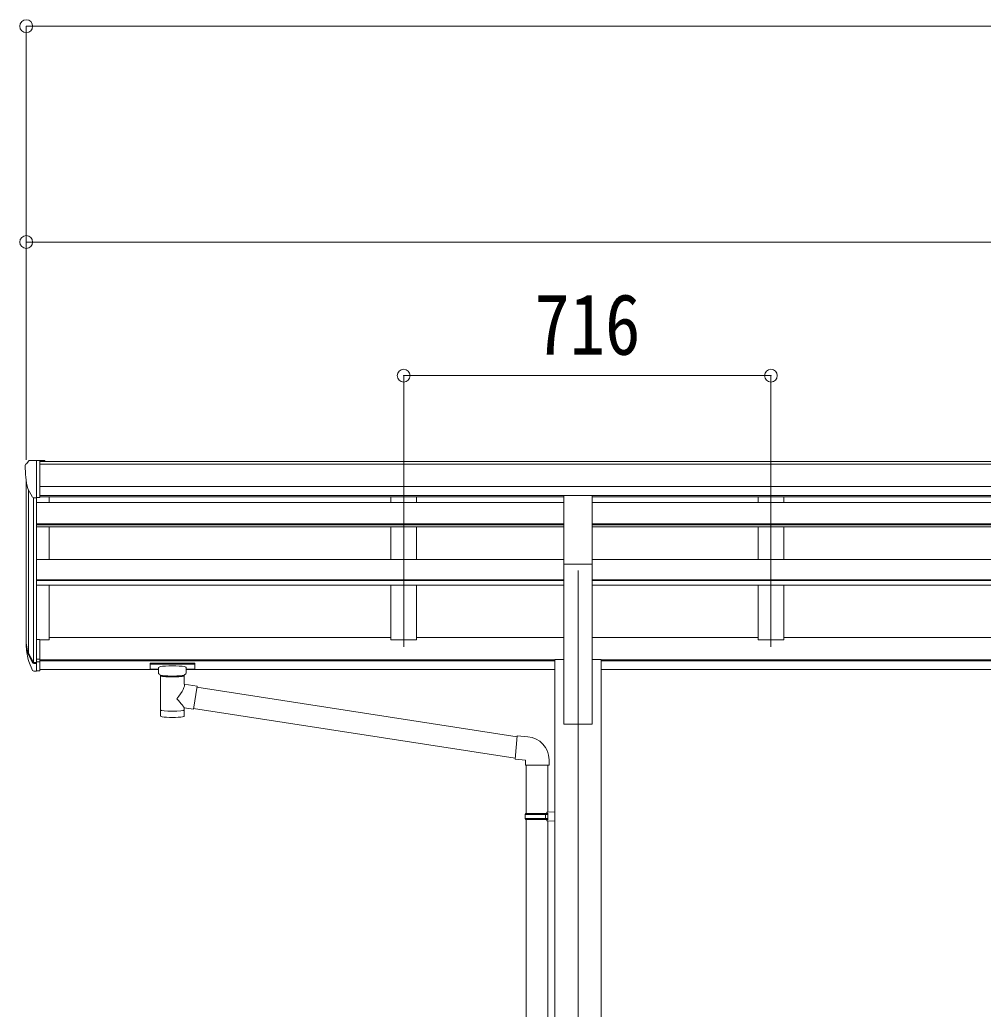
# Model space of a CAD drawing. Units: millimetres at full size; details may follow other scales. Extents: x -6988 to 7066, y -4877 to 4823.
# Drawn here: x -1496 to 382, y -488 to 1442 of the extents above; entities that cross this region are included whole.
import ezdxf
from ezdxf.enums import TextEntityAlignment as Align

# ---------------------------------------------------------------- set-up
doc = ezdxf.new("R2010")
doc.units = ezdxf.units.MM
doc.header["$LTSCALE"] = 25
doc.header["$PDMODE"] = 32
doc.header["$PDSIZE"] = 25
for name, color, linetype, lineweight in [('0-1_本体', 4, 'Continuous', 9), ('0-2_部品', 7, 'Continuous', 9), ('0-8_PARTS2', 2, 'Continuous', 9), ('0-A_寸法', 6, 'Continuous', 9), ('0-B_EXTLINE', 6, 'Continuous', 9)]:
    doc.layers.add(name, color=color, linetype=linetype, lineweight=lineweight)
doc.styles.add('ＭＳ ゴシック', font='')
doc.styles.get('ＭＳ ゴシック').set_extended_font_data('MS Gothic')

msp = doc.modelspace()

# ---------------------------------------------------------------- linework, layer by layer
at = {"layer": '0-1_本体'}
for p, q in [((-1457.13, 581.11), (3541.87, 581.11)), ((-1457.13, 575.77), (3541.87, 575.77)), ((-1483.63, 231.6), (-1483.63, 544.36)), ((-1479.35, 525.56), (-1479.35, 207.33)), ((-1457.13, 532.24), (3541.87, 532.24)), ((-1469.63, 510.21), (-1469.63, 189.33)), ((-1463.63, 509.73), (-1463.63, 233.77)), ((-1457.13, 514.57), (3541.87, 514.57)), ((-435.13, 512.19), (-1457.13, 512.19)), ((-1438.63, 500.94), (-1438.63, 512.19)), ((-772.63, 512.13), (-772.63, 500.94)), ((-722.63, 512.13), (-722.63, 500.94)), ((-380.13, 512.19), (2464.87, 512.19)), ((-56.63, 512.13), (-56.63, 500.94)), ((-6.63, 512.13), (-6.63, 500.94)), ((-435.13, 500.94), (-1463.63, 500.94)), ((-380.13, 500.94), (2464.87, 500.94)), ((-435.13, 459.01), (-1463.63, 459.01)), ((-435.13, 457.51), (-1463.63, 457.51)), ((-435.13, 453.31), (-1463.63, 453.31)), ((-1438.63, 389.58), (-1438.63, 453.31)), ((-772.63, 453.31), (-772.63, 389.58)), ((-722.63, 453.31), (-722.63, 389.58)), ((-380.13, 459.01), (2464.87, 459.01)), ((-380.13, 457.51), (2464.87, 457.51)), ((-380.13, 453.31), (2464.87, 453.31)), ((-56.63, 453.31), (-56.63, 389.58)), ((-6.63, 453.31), (-6.63, 389.58)), ((-435.14, 389.58), (-1463.63, 389.58)), ((-380.12, 389.58), (2464.88, 389.58)), ((-435.13, 385.26), (-435.13, 68.47)), ((-380.13, 68.47), (-380.13, 385.26)), ((-435.13, 350.14), (-1463.63, 350.14)), ((-435.13, 348.66), (-1463.63, 348.66)), ((-380.13, 350.14), (2464.87, 350.14)), ((-380.13, 348.66), (2464.87, 348.66)), ((-435.13, 339.41), (-1463.63, 339.41)), ((-1438.63, 232.94), (-1438.63, 339.41)), ((-772.63, 339.41), (-772.63, 232.92)), ((-722.63, 339.41), (-722.63, 232.92)), ((-380.13, 339.41), (2464.87, 339.41)), ((-56.63, 339.41), (-56.63, 232.92)), ((-6.63, 339.41), (-6.63, 232.92)), ((-1457.13, 232.94), (-1438.63, 232.94)), ((-1438.63, 237.74), (-772.63, 237.74)), ((-772.63, 232.92), (-722.63, 232.92)), ((-722.63, 237.74), (-435.13, 237.74)), ((-380.13, 237.74), (-56.63, 237.74)), ((-56.63, 232.92), (-6.63, 232.92)), ((-6.63, 237.74), (659.37, 237.74)), ((-1457.13, 193.65), (-452.63, 193.65)), ((-452.63, 194.85), (-452.63, -1492.54)), ((-452.63, 194.85), (-435.13, 194.85)), ((-380.13, 194.85), (-362.63, 194.85)), ((-362.63, 194.85), (-362.63, -1492.54)), ((-362.63, 193.65), (2447.17, 193.65)), ((-1457.13, 192.25), (-452.63, 192.25)), ((-1457.13, 174.88), (-1225.63, 174.88)), ((-1171.63, 174.88), (-452.63, 174.88)), ((-362.63, 192.25), (2447.17, 192.25)), ((-362.63, 174.88), (2447.17, 174.88)), ((-435.13, 68.47), (-380.13, 68.47))]:
    msp.add_line(p, q, dxfattribs=at)
at = {"layer": '0-2_部品'}
for p, q in [((-1478.72, 582.15), (-1482.79, 576.35)), ((-1475.63, 582.72), (-1477.96, 582.58)), ((-1475.63, 582.72), (-1457.13, 582.72)), ((-1463.63, 509.74), (-1463.63, 582.72)), ((-1457.13, 582.72), (-1447.13, 582.63)), ((-1457.13, 510.74), (-1457.13, 582.72)), ((-1447.13, 581.12), (-1447.13, 582.63)), ((-1485.63, 573.35), (-1485.63, 572.72)), ((-1471.26, 511.55), (-1480.53, 527.61)), ((-1463.63, 509.74), (-1468.84, 510.05)), ((-1457.13, 510.74), (-1463.63, 510.74)), ((-435.13, 514.28), (-380.13, 514.28)), ((-435.13, 380.77), (-435.13, 514.28)), ((-380.13, 380.77), (-380.13, 514.28)), ((-435.13, 380.77), (-380.13, 380.77)), ((-1463.63, 233.77), (-1463.63, 171.89)), ((-1457.13, 233.77), (-1463.63, 233.77)), ((-1457.13, 233.77), (-1457.13, 172.71)), ((-1481.24, 207.73), (-1471.08, 188.56)), ((-1470.06, 189.81), (-1479.82, 208.22)), ((-1457.13, 195.46), (-1463.63, 195.46)), ((-1478.65, 190.87), (-1471.08, 173.39)), ((-1463.63, 189.06), (-1468.77, 189.06)), ((-1463.63, 187.06), (-1468.48, 187.06)), ((-1457.13, 190.06), (-1463.63, 190.06)), ((-1242.13, 186.99), (-1242.13, 176.23)), ((-1242.13, 186.8), (-1242.13, 185.26)), ((-1240.13, 187.66), (-1157.13, 187.66)), ((-1240.13, 185.48), (-1157.13, 185.48)), ((-1240.13, 175.57), (-1225.63, 175.57)), ((-1225.63, 168.76), (-1225.63, 179.04)), ((-1171.63, 168.76), (-1171.63, 179.04)), ((-1171.63, 175.57), (-1157.13, 175.57)), ((-1155.13, 186.99), (-1155.13, 176.23)), ((-1463.63, 171.89), (-1468.48, 171.89)), ((-1457.13, 172.71), (-1463.63, 172.71)), ((-1221.53, 164.26), (-1221.55, 83.97)), ((-1175.73, 146.69), (-1175.73, 164.27)), ((-1150.51, 142.78), (-1175.73, 146.69)), ((-1150.51, 142.78), (-1157.53, 97.52)), ((-1150.82, 140.77), (-526.29, 43.88)), ((-1175.71, 83.97), (-1175.73, 100.6)), ((-1175.73, 100.34), (-1157.53, 97.52)), ((-529.96, 1.94), (-1157.26, 99.26)), ((-505.28, 44.06), (-526.11, 45.88)), ((-510.2, -11.68), (-464.2, -11.68)), ((-508.83, -11.68), (-508.83, -105.59)), ((-466.83, -11.68), (-466.83, -103.03)), ((-464.2, -11.68), (-464.2, -0.77)), ((-510.83, -107.59), (-509.83, -105.59)), ((-510.83, -107.59), (-466.83, -107.59)), ((-510.83, -107.59), (-510.83, -115.59)), ((-510.83, -115.59), (-466.83, -115.59)), ((-510.83, -115.59), (-509.83, -117.59)), ((-509.83, -105.59), (-466.83, -105.59)), ((-471.31, -107.59), (-471.74, -105.59)), ((-468.83, -103.09), (-452.83, -102.61)), ((-468.83, -105.09), (-468.83, -103.09)), ((-468.83, -105.09), (-466.83, -105.09)), ((-452.83, -102.61), (-452.83, -120.56)), ((-509.83, -117.59), (-466.83, -117.59)), ((-508.83, -117.59), (-508.83, -861.77)), ((-468.83, -120.09), (-468.83, -118.09)), ((-468.83, -120.09), (-452.83, -120.56)), ((-466.83, -120.14), (-466.83, -859.21))]:
    msp.add_line(p, q, dxfattribs=at)
for points in [[(-1242.13, 186.99), (-1242.09, 187.19), (-1242.01, 187.33), (-1241.91, 187.42), (-1241.81, 187.48), (-1241.69, 187.53), (-1241.4, 187.59), (-1240.91, 187.63), (-1240.37, 187.65), (-1240.13, 187.66)], [(-1242.13, 176.23), (-1242.09, 176.04), (-1242.01, 175.9), (-1241.91, 175.81), (-1241.81, 175.75), (-1241.69, 175.7), (-1241.4, 175.64), (-1240.91, 175.59), (-1240.37, 175.57), (-1240.13, 175.57)], [(-1157.13, 187.66), (-1156.78, 187.65), (-1156.25, 187.63), (-1155.8, 187.58), (-1155.5, 187.5), (-1155.33, 187.4), (-1155.21, 187.26), (-1155.14, 187.08), (-1155.13, 186.99)], [(-1157.13, 175.57), (-1156.78, 175.57), (-1156.25, 175.6), (-1155.8, 175.65), (-1155.5, 175.73), (-1155.33, 175.83), (-1155.21, 175.96), (-1155.14, 176.14), (-1155.13, 176.23)], [(-1225.59, 168.82), (-1225.62, 168.46), (-1225.37, 167.5), (-1224.85, 166.62), (-1224.05, 165.78), (-1222.93, 164.98), (-1221.53, 164.26)], [(-1175.73, 164.27), (-1175.5, 164.37), (-1174.14, 165.1), (-1173.03, 165.95), (-1172.27, 166.81), (-1171.81, 167.71), (-1171.64, 168.6)], [(-526.11, 45.88), (-530.12, 0.06), (-510.2, -1.68), (-510.2, -11.68)], [(-471.31, -107.59), (-471.31, -115.59), (-471.74, -117.59)], [(-468.83, -118.09), (-466.83, -118.09), (-466.83, -105.09)]]:
    msp.add_lwpolyline(points, dxfattribs=at)
for centre, radius, start, end in [((-1477.9, 581.58), 1, 93.5, 145), ((-1482.63, 573.35), 3, 93, 180), ((-1283.63, 572.72), 202, 180, 192.90261), ((-1468.66, 513.05), 3, 210, 266.5), ((-1394.97, 229.9), 89.07, 174.49576, 194.41188), ((-1395.68, 234.18), 88.05, 177.22392, 197.21071), ((-1350.41, 226.95), 133.22, 183.27987, 195.71302), ((-1468.48, 190.06), 3, 210, 270), ((-1468.77, 190.56), 1.5, 210, 270), ((-1468.48, 174.89), 3, 210, 270), ((-509.2, -0.77), 45, 0, 85)]:
    msp.add_arc(centre, radius, start, end, dxfattribs=at)
for centre, major_axis, ratio, start_param, end_param in [((-1240.13, 185.26), (2, 0), 0.109601, 1.5707963, 3.1415927), ((-1198.63, 179.04), (27, 0), 0.122176, 6.2831853, 9.424778), ((-1157.13, 185.26), (2, 0), 0.109601, 0, 1.5707963), ((-1198.62, 163.81), (-22.91, 0.42), 0.072511, 0.0008029, 1.5715993), ((-1198.62, 162.18), (-22.91, 0.42), 0.072511, 0.0008029, 1.5715993), ((-1198.64, 163.81), (22.92, 0.42), 0.07247, 4.71158, 6.2823764), ((-1198.64, 162.18), (22.92, 0.42), 0.07247, 4.71158, 6.2823764), ((-1187.63, 168.76), (16, 0), 0.361356, 6.2636979, 6.2831853), ((-1198.63, 120.15), (-22.81, -26.62), 0.234429, 1.6855472, 3.1268519), ((-1196.08, 122.79), (20.32, -22.25), 0.045535, 0.0389954, 1.3075346), ((-1198.63, 83.97), (22.92, 0), 0.101955, 3.1415499, 6.2833984), ((-1198.63, 96.41), (22.91, 0), 0.122865, 3.1415927, 6.2831853)]:
    msp.add_ellipse(centre, major_axis=major_axis, ratio=ratio, start_param=start_param, end_param=end_param, dxfattribs=at)
at = {"layer": '0-8_PARTS2'}
for p, q in [((-747.63, 626.04), (-747.63, 219.25)), ((-31.63, 626.04), (-31.63, 219.25)), ((-407.63, 368.47), (-407.63, -2381.53))]:
    msp.add_line(p, q, dxfattribs=at)
at = {"layer": '0-A_寸法'}
for p, q in [((-1483.63, 1429.96), (-1483.63, 1008.92)), ((-1483.63, 1429.96), (5716.37, 1429.96)), ((-1483.63, 1008.92), (3548.37, 1008.92)), ((-747.63, 748.28), (-31.63, 748.28))]:
    msp.add_line(p, q, dxfattribs=at)
msp.add_point((-1483.63, 1429.96), dxfattribs=at)
at = {"layer": '0-B_EXTLINE'}
for p, q in [((-1483.63, 1008.92), (-1483.63, 583.86)), ((-747.63, 748.28), (-747.63, 585.79)), ((-31.63, 748.28), (-31.63, 585.79))]:
    msp.add_line(p, q, dxfattribs=at)
for p in [(-1483.63, 1008.92), (-747.63, 748.28), (-31.63, 748.28)]:
    msp.add_point(p, dxfattribs=at)

# ---------------------------------------------------------------- texts
at = {"layer": '0-B_EXTLINE', "color": 7, "style": 'ＭＳ ゴシック', "width": 0.85}
msp.add_text('716', height=119.1, dxfattribs=at).set_placement((-492.76, 753.28), align=Align.BOTTOM_LEFT)

doc.saveas('drawing.dxf')
